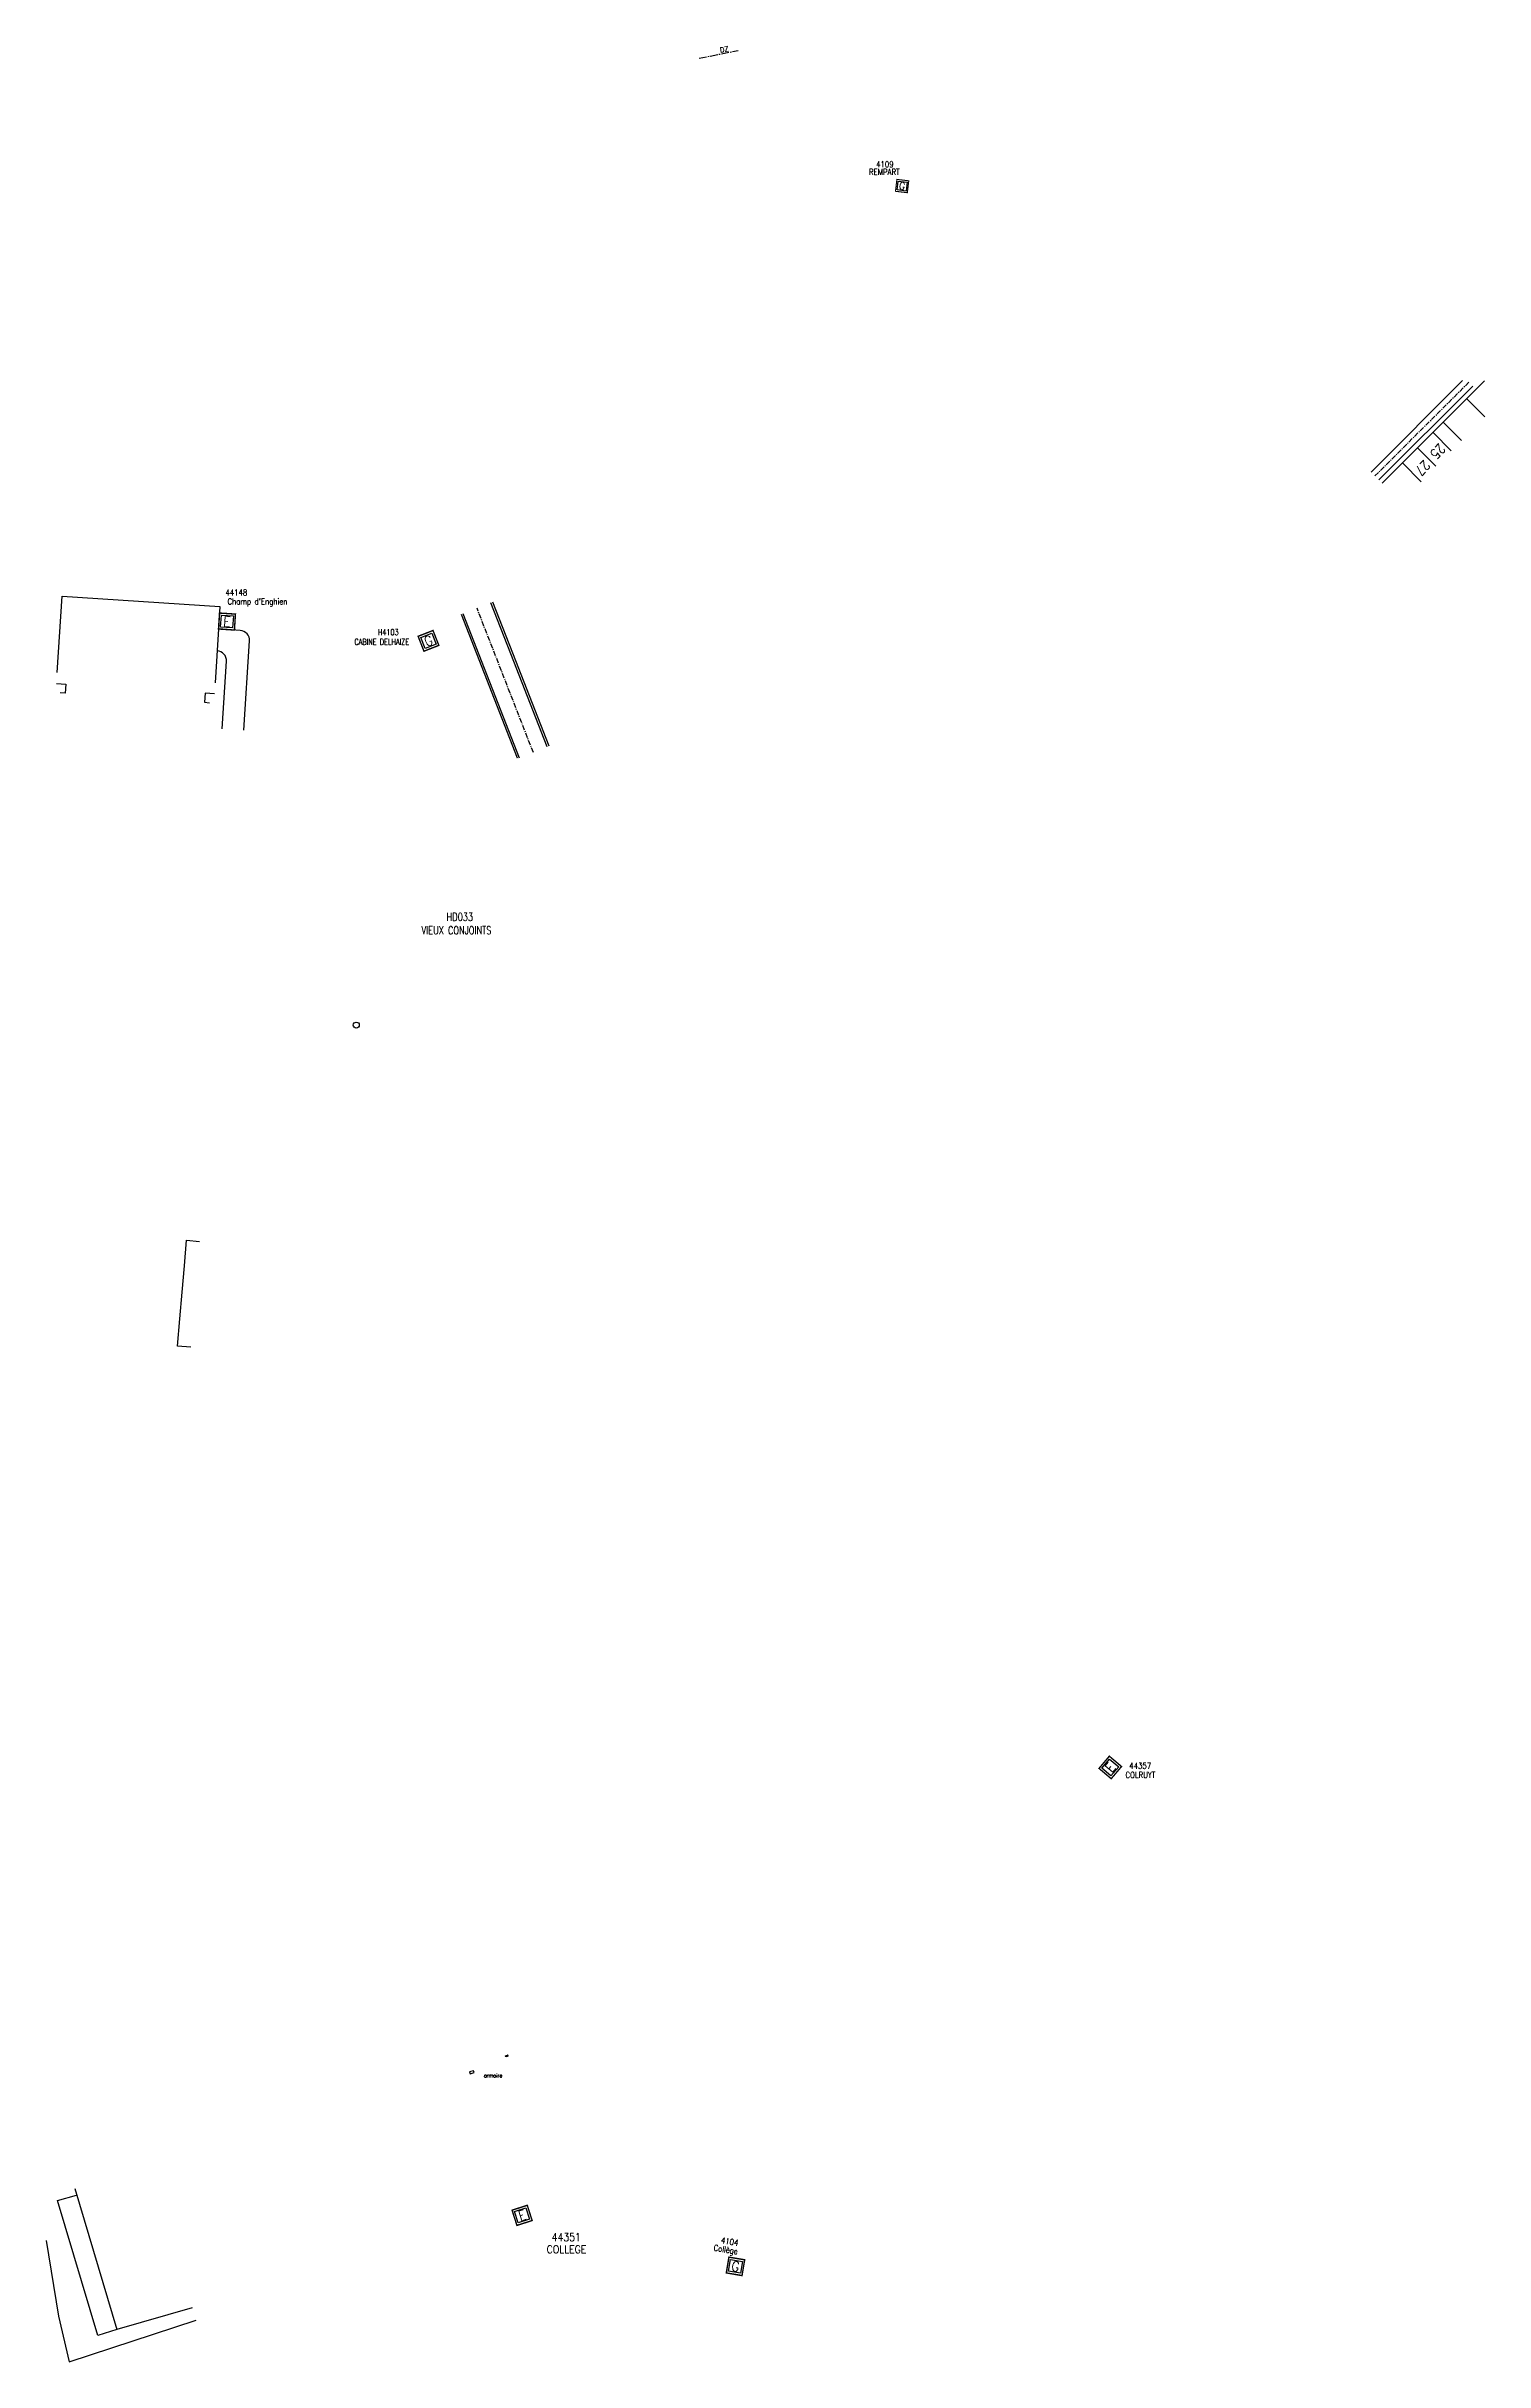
# Model space of a CAD drawing. Header units: millimetres. Extents: x 126019 to 126875, y 153254 to 154000.
# Drawn here: x 126019 to 126379, y 153254 to 153833 of the extents above; entities that cross this region are included whole.
import ezdxf
from ezdxf.enums import TextEntityAlignment as Align

# ---------------------------------------------------------------- set-up
doc = ezdxf.new("R2010")
doc.units = ezdxf.units.MM
doc.header["$MEASUREMENT"] = 0
doc.linetypes.add('CENTER', pattern=[2, 1.25, -0.25, 0.25, -0.25])
doc.linetypes.add('CENTER2', pattern=[28.575, 19.05, -3.175, 3.175, -3.175])
doc.layers.get('0').update_dxf_attribs({"linetype": 'CONTINUOUS'})
for name, color, linetype in [('BB02', 7, 'CONTINUOUS'), ('BB06', 7, 'CONTINUOUS'), ('BR01', 7, 'CONTINUOUS'), ('BR05', 7, 'CENTER'), ('BR06', 7, 'CONTINUOUS'), ('BR16', 7, 'CONTINUOUS'), ('cloture_palis', 7, 'CONTINUOUS'), ('G_210', 7, 'CONTINUOUS'), ('lim_diverse', 7, 'CONTINUOUS'), ('M_200', 7, 'CONTINUOUS'), ('parking', 7, 'CONTINUOUS'), ('W0100', 7, 'CONTINUOUS'), ('W0400', 7, 'CONTINUOUS'), ('W0991', 7, 'CONTINUOUS')]:
    doc.layers.add(name, color=color, linetype=linetype)
doc.styles.add('M_ROMANS', font='ROMANS.shx', dxfattribs={"width": 0.75})
doc.styles.get("Standard").update_dxf_attribs({"font": 'romans.shx', "width": 0.85})

# ---------------------------------------------------------------- blocks, each defined once
blk = doc.blocks.new('G_210_17')
at = {"color": 0, "linetype": 'Continuous', "const_width": 0.35, "flags": 128}
blk.add_lwpolyline([(2, 2), (2, -2), (-2, -2), (-2, 2)], close=True, dxfattribs=at)
at = {"color": 0, "linetype": 'Continuous'}
blk.add_lwpolyline([(-1.5, 1.5), (1.5, 1.5), (1.5, -1.5), (-1.5, -1.5)], close=True, dxfattribs=at)
at = {"color": 0, "linetype": 'Continuous', "width": 0.85}
blk.add_text('G', height=2.5, dxfattribs=at).set_placement((0, 0), align=Align.MIDDLE_CENTER)
for tag, p in [('NUM', (0, 15.06)), ('NOM', (0, 8.65))]:
    blk.add_attdef(tag, text='', height=4, dxfattribs=at).set_placement(p, align=Align.MIDDLE)
at = {"color": 0, "linetype": 'Continuous', "style": 'M_ROMANS', "width": 0.75, "flags": 3}
for tag, p in [('DEF_LEG', (0.14, -5.11)), ('DEF_COUP', (0.14, -7.61)), ('DEF_TYPE', (0.14, -10.11))]:
    blk.add_attdef(tag, text='', height=1.2, dxfattribs=at).set_placement(p, align=Align.MIDDLE)
blk = doc.blocks.new('M_200_56')
at = {"color": 0, "linetype": 'Continuous', "const_width": 0.35, "flags": 128}
blk.add_lwpolyline([(2, 2), (2, -2), (-2, -2), (-2, 2)], close=True, dxfattribs=at)
at = {"color": 0, "linetype": 'Continuous'}
blk.add_lwpolyline([(-1.5, 1.5), (1.5, 1.5), (1.5, -1.5), (-1.5, -1.5)], close=True, dxfattribs=at)
at = {"color": 0, "linetype": 'Continuous', "width": 0.85}
blk.add_text('E', height=2.5, dxfattribs=at).set_placement((0, 0), align=Align.MIDDLE_CENTER)
for tag, p in [('NUM', (0, 15.06)), ('NOM', (0, 8.65))]:
    blk.add_attdef(tag, text='', height=4, dxfattribs=at).set_placement(p, align=Align.MIDDLE)
at = {"color": 0, "linetype": 'Continuous', "style": 'M_ROMANS', "width": 0.75, "flags": 3}
for tag, p in [('DEF_LEG', (-0.13, -4.99)), ('DEF_COUP', (-0.13, -7.49)), ('DEF_TYPE', (-0.13, -9.99))]:
    blk.add_attdef(tag, text='', height=1.2, dxfattribs=at).set_placement(p, align=Align.MIDDLE)
blk = doc.blocks.new('BR0601')
at = {"color": 0, "linetype": 'Continuous'}
blk.add_circle((0, 0), 0.75, dxfattribs=at)
blk = doc.blocks.new('M_200_59')
at = {"layer": 'M_200', "color": 0, "linetype": 'Continuous', "const_width": 0.35, "flags": 128}
blk.add_lwpolyline([(4, 4), (4, 0), (0, 0), (0, 4)], close=True, dxfattribs=at)
at = {"layer": 'M_200', "color": 0, "linetype": 'Continuous'}
blk.add_lwpolyline([(0.5, 3.5), (3.5, 3.5), (3.5, 0.5), (0.5, 0.5)], close=True, dxfattribs=at)
at = {"layer": 'M_200', "insert": (2, 2), "char_height": 2.5, "width": 4, "attachment_point": 5}
blk.add_mtext('E', dxfattribs=at)
at = {"layer": 'M_200', "color": 0, "linetype": 'Continuous', "width": 0.85}
for tag, p in [('NUM', (2, 17.06)), ('NOM', (2, 10.65))]:
    blk.add_attdef(tag, text='', height=4, dxfattribs=at).set_placement(p, align=Align.MIDDLE)
at = {"layer": 'M_200', "color": 0, "linetype": 'Continuous', "style": 'M_ROMANS', "width": 0.75, "flags": 3}
for tag, p in [('DEF_COUP', (1.87, -5.49)), ('DEF_LEG', (1.87, -2.99)), ('DEF_TYPE', (1.87, -7.99))]:
    blk.add_attdef(tag, text='', height=1.2, dxfattribs=at).set_placement(p, align=Align.MIDDLE)
blk = doc.blocks.new('T400')
for p, q in [((-0.15, 0.3), (0.15, 0.3)), ((-0.15, -0.25), (-0.15, 0.3)), ((-0.15, 0.15), (0.15, 0.15)), ((-0.15, 0), (0.15, 0)), ((0.15, 0.3), (0.15, -0.25)), ((-0.15, -0.15), (0.15, -0.15)), ((-0.15, -0.25), (-0.15, -0.3)), ((-0.15, -0.3), (0.15, -0.3)), ((0.15, -0.3), (0.15, -0.25))]:
    blk.add_line(p, q)

msp = doc.modelspace()

# ---------------------------------------------------------------- linework, layer by layer
at = {"layer": 'BB02', "color": 252}
for p, q in [((126374.33, 153744.88), (126378.83, 153740.37)), ((126365.89, 153736.47), (126370.47, 153731.87)), ((126368.45, 153739.03), (126373.03, 153734.43)), ((126362.01, 153732.61), (126366.6, 153728)), ((126358.22, 153728.84), (126362.93, 153724.11))]:
    msp.add_line(p, q, dxfattribs=at)
at = {"layer": 'BR01', "color": 252}
for p, q in [((126373.29, 153749.45), (126350.4, 153726.55)), ((126375.84, 153748.08), (126352.3, 153724.63))]:
    msp.add_line(p, q, dxfattribs=at)
at = {"layer": 'BR01', "color": 252, "linetype": 'Continuous', "flags": 128}
for points in [[(126137.22, 153654.96), (126123.1, 153691.09)], [(126144.17, 153657.74), (126135.08, 153681.02), (126130.08, 153693.81)]]:
    msp.add_lwpolyline(points, dxfattribs=at)
at = {"layer": 'BR05', "color": 252}
msp.add_line((126374.88, 153749.04), (126351.35, 153725.59), dxfattribs=at)
at = {"layer": 'BR05', "color": 252, "flags": 128}
msp.add_lwpolyline([(126140.7, 153656.35), (126131.6, 153679.64), (126126.59, 153692.45)], dxfattribs=at)
at = {"layer": 'BR16', "color": 252, "linetype": 'Continuous', "flags": 128}
for points in [[(126136.72, 153654.98), (126136.72, 153654.98), (126122.68, 153690.92)], [(126144.66, 153657.92), (126135.56, 153681.2), (126130.56, 153694)]]:
    msp.add_lwpolyline(points, dxfattribs=at)
at = {"layer": 'cloture_palis', "color": 252}
msp.add_lwpolyline([(126018.78, 153283.96), (126021.8, 153265), (126024.46, 153253.6), (126056.29, 153264)], dxfattribs=at)
at = {"layer": 'lim_diverse', "color": 252}
msp.add_lwpolyline([(126055.29, 153267.09), (126036.46, 153261.63)], dxfattribs=at)
at = {"layer": 'parking', "color": 252}
msp.add_lwpolyline([(126025.91, 153296.93), (126036.46, 153261.63), (126031.65, 153260.17), (126021.62, 153293.93), (126026.34, 153295.27)], dxfattribs=at)
at = {"layer": 'W0100', "color": 252}
for p, q in [((126378.81, 153749.35), (126353.16, 153723.8)), ((126125.71, 153326.42), (126124.75, 153326.14)), ((126124.75, 153326.14), (126124.89, 153325.66)), ((126124.89, 153325.66), (126125.85, 153325.94)), ((126125.85, 153325.94), (126125.71, 153326.42))]:
    msp.add_line(p, q, dxfattribs=at)
at = {"layer": 'W0100', "color": 252, "linetype": 'CENTER2', "ltscale": 0.1, "flags": 128}
msp.add_lwpolyline([(126182.17, 153830.13), (126191.99, 153832.09)], dxfattribs=at)
at = {"layer": 'W0100', "color": 252, "flags": 128}
for points in [[(126021.52, 153676.35), (126022.73, 153695.51), (126062.23, 153692.92), (126061.87, 153687.28), (126061.02, 153673.76)], [(126021.34, 153673.6), (126023.65, 153673.43), (126023.46, 153671.19), (126022.27, 153671.28)], [(126060.84, 153671.01), (126058.58, 153671.18), (126058.39, 153668.94), (126059.64, 153668.83)]]:
    msp.add_lwpolyline(points, dxfattribs=at)
for points in [[(126068.24, 153661.98), (126069.65, 153684.28, 0.414214), (126067.31, 153686.93), (126061.87, 153687.28)], [(126062.8, 153662.32), (126063.87, 153679.19, 0.414214), (126061.53, 153681.84), (126061.53, 153681.84)]]:
    msp.add_lwpolyline(points, format="xyb", dxfattribs=at)
at = {"layer": 'W0100', "color": 251}
msp.add_lwpolyline([(126054.98, 153507.53), (126051.65, 153507.8), (126052.22, 153514.61), (126052.77, 153521.25), (126053.33, 153527.9), (126053.86, 153534.27), (126057.11, 153534.01)], dxfattribs=at)

# ---------------------------------------------------------------- block references
at = {"layer": 'BR06', "color": 252, "rotation": 16.52573601090465}
msp.add_blockref('BR0601', (126096.37, 153588.13), dxfattribs=at)
at = {"layer": 'G_210'}
ref = msp.add_blockref('G_210_17', (126233, 153798.14), dxfattribs=dict(at, xscale=0.75, yscale=0.75, zscale=0.75, rotation=353.1546503597945))
ref.add_attrib('NUM', '4109', dxfattribs={"layer": '0', "color": 0, "linetype": 'Continuous', "height": 1.5, "width": 0.85}).set_placement((126228.67, 153803.58), align=Align.MIDDLE)
ref.add_attrib('NOM', 'REMPART', dxfattribs={"layer": '0', "color": 0, "linetype": 'Continuous', "height": 1.5, "width": 0.85}).set_placement((126228.54, 153801.66), align=Align.MIDDLE)
ref = msp.add_blockref('G_210_17', (126114.44, 153684.31), dxfattribs=dict(at, rotation=21.34301402601008))
ref.add_attrib('NUM', 'H4103', dxfattribs={"layer": '0', "color": 0, "linetype": 'Continuous', "height": 1.5, "width": 0.75}).set_placement((126104.37, 153686.48), align=Align.MIDDLE)
ref.add_attrib('NOM', 'CABINE DELHAIZE', dxfattribs={"layer": '0', "color": 0, "linetype": 'Continuous', "height": 1.5, "width": 0.75}).set_placement((126102.75, 153684.05), align=Align.MIDDLE)
ref = msp.add_blockref('G_210_17', (126191.29, 153277.46), dxfattribs=dict(at, rotation=350.486145996237))
ref.add_attrib('NUM', '4104', dxfattribs={"layer": '0', "color": 0, "linetype": 'Continuous', "height": 1.5, "rotation": 350.48615, "width": 0.85}).set_placement((126189.85, 153283.65), align=Align.MIDDLE)
ref.add_attrib('NOM', 'Collège', dxfattribs={"layer": '0', "color": 0, "linetype": 'Continuous', "height": 1.5, "rotation": 350.48615, "width": 0.85}).set_placement((126188.82, 153281.42), align=Align.MIDDLE)
at = {"layer": 'M_200'}
ref = msp.add_blockref('M_200_56', (126064, 153689.14), dxfattribs=dict(at, rotation=356.245453062436))
ref.add_attrib('NUM', '44148', dxfattribs={"layer": '0', "color": 0, "linetype": 'Continuous', "height": 1.5, "width": 0.85}).set_placement((126066.35, 153696.38), align=Align.MIDDLE)
ref.add_attrib('NOM', "Champ d'Enghien", dxfattribs={"layer": '0', "color": 0, "linetype": 'Continuous', "height": 1.5, "width": 0.85}).set_placement((126071.63, 153693.96), align=Align.MIDDLE)
ref = msp.add_blockref('M_200_59', (126285.34, 153399.51), dxfattribs=dict(at, rotation=49.78268528293191))
ref.add_attrib('NUM', '44357', dxfattribs={"color": 0, "linetype": 'Continuous', "height": 1.5, "width": 0.85}).set_placement((126292.61, 153402.77), align=Align.MIDDLE)
ref.add_attrib('NOM', 'COLRUYT', dxfattribs={"color": 0, "linetype": 'Continuous', "height": 1.5, "width": 0.85}).set_placement((126292.65, 153400.45), align=Align.MIDDLE)
ref = msp.add_blockref('M_200_59', (126136.58, 153287.71), dxfattribs=dict(at, rotation=17.72637435720011))
ref.add_attrib('NUM', '44351', dxfattribs={"color": 0, "linetype": 'Continuous', "height": 2, "width": 0.85}).set_placement((126148.93, 153284.77), align=Align.MIDDLE)
ref.add_attrib('NOM', 'COLLEGE', dxfattribs={"color": 0, "linetype": 'Continuous', "height": 2, "width": 0.85}).set_placement((126148.99, 153281.72), align=Align.MIDDLE)
at = {"layer": 'W0400', "rotation": 106.4620529902528}
msp.add_blockref('T400', (126134.03, 153330.11), dxfattribs=at)

# ---------------------------------------------------------------- texts
at = {"layer": 'BB06', "color": 252, "width": 0.85}
for s, rotation, p in [('27', 226.08972, (126363.67, 153729.77)), ('25', 225.18772, (126367.49, 153733.91))]:
    msp.add_text(s, height=2.5, rotation=rotation, dxfattribs=at).set_placement(p)
at = {"layer": 'G_210', "linetype": 'Continuous', "width": 0.75}
for s, p in [('HD033', (126118.98, 153614.21)), ('VIEUX CONJOINTS', (126112.7, 153610.86))]:
    msp.add_text(s, height=2, dxfattribs=at).set_placement(p)
at = {"layer": 'W0100', "color": 252, "insert": (126128.28, 153325.22), "char_height": 1, "attachment_point": 4}
msp.add_mtext('\\A1;armoire', dxfattribs=at)
at = {"layer": 'W0991', "color": 252}
msp.add_text('DZ', height=1.25, rotation=10.44087, dxfattribs=at).set_placement((126187.52, 153831.52))

doc.saveas('drawing.dxf')
